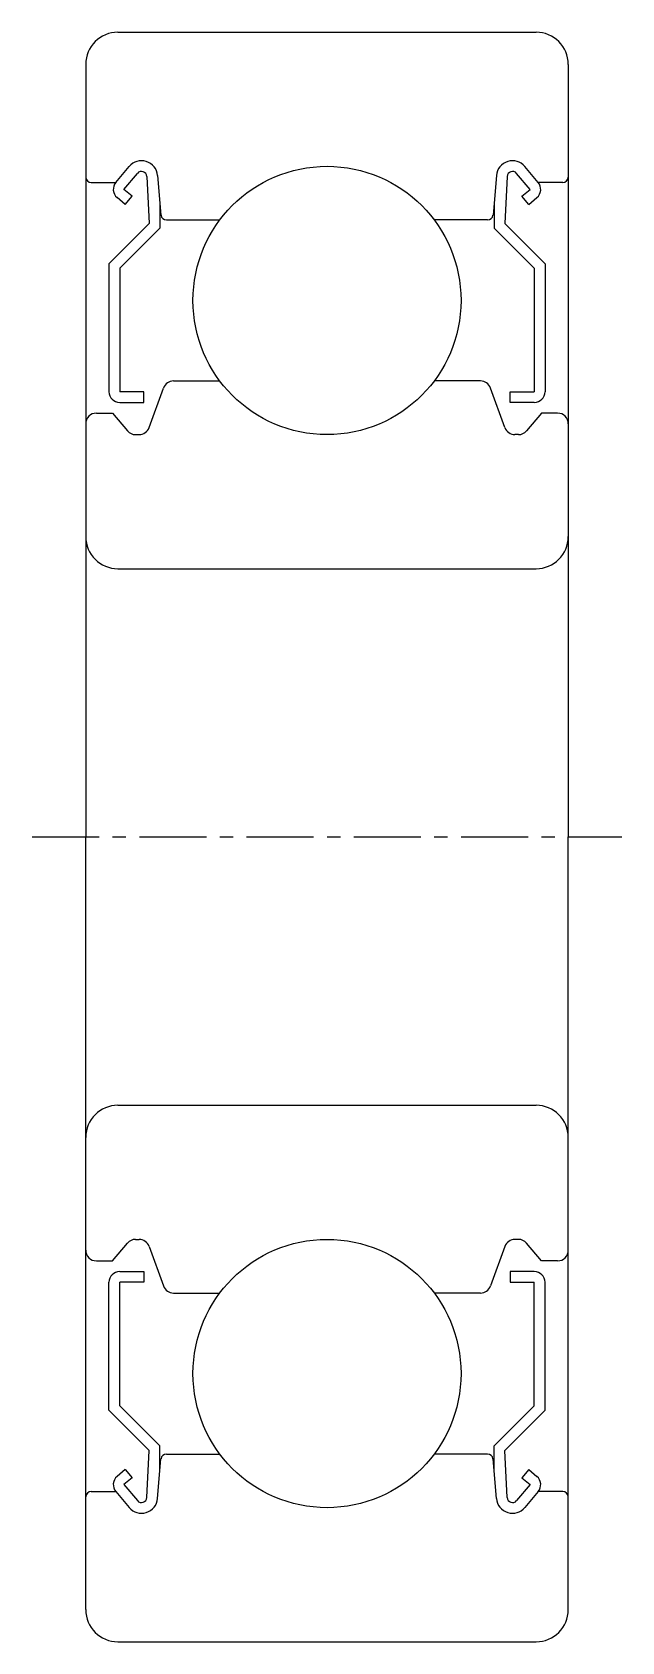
# Model space of a CAD drawing. Extents: x 5.3 to 75, y 5 to 65.
# Drawn here: x 64 to 75, y 35 to 65 of the extents above; entities outside this region: 2.
import ezdxf

# ---------------------------------------------------------------- set-up
doc = ezdxf.new("R2010")
doc.units = 0
doc.linetypes.add('CENTER', pattern=[2, 1.25, -0.25, 0.25, -0.25])
doc.layers.get('0').update_dxf_attribs({"linetype": 'CONTINUOUS'})
doc.layers.add('CENTER', color=1, linetype='CENTER')
doc.styles.get("Standard").update_dxf_attribs({"font": 'txt.shx', "bigfont": 'bigfont.shx'})

msp = doc.modelspace()

# ---------------------------------------------------------------- linework, layer by layer
at = {"color": 7, "linetype": 'CONTINUOUS'}
for p, q in [((65.6, 65), (73.4, 65)), ((65, 64.4), (65, 50)), ((74, 64.4), (74, 50)), ((65.56, 62.2), (65.81, 62.498)), ((73.44, 62.2), (73.19, 62.498)), ((65.1, 62.2), (65.56, 62.2)), ((65.713, 62.071), (65.963, 62.369)), ((66.14, 62.31), (66.183, 61.433)), ((66.338, 62.331), (66.403, 61.591)), ((72.662, 62.331), (72.597, 61.591)), ((72.86, 62.31), (72.817, 61.433)), ((73.287, 62.071), (73.037, 62.369)), ((73.9, 62.2), (73.44, 62.2)), ((65.738, 61.79), (65.585, 61.918)), ((65.866, 61.943), (65.713, 62.071)), ((65.738, 61.79), (65.866, 61.943)), ((66.383, 61.82), (66.383, 61.35)), ((72.617, 61.82), (72.617, 61.35)), ((73.134, 61.943), (73.287, 62.071)), ((73.262, 61.79), (73.134, 61.943)), ((73.262, 61.79), (73.415, 61.918)), ((66.183, 61.433), (65.433, 60.683)), ((66.383, 61.35), (65.633, 60.6)), ((66.503, 61.5), (67.5, 61.5)), ((72.497, 61.5), (71.5, 61.5)), ((72.617, 61.35), (73.367, 60.6)), ((72.817, 61.433), (73.567, 60.683)), ((65.433, 60.683), (65.433, 58.3)), ((65.633, 60.6), (65.633, 58.3)), ((73.367, 60.6), (73.367, 58.3)), ((73.567, 60.683), (73.567, 58.3)), ((66.638, 58.5), (67.5, 58.5)), ((72.362, 58.5), (71.5, 58.5)), ((66.083, 58.3), (65.633, 58.3)), ((66.083, 58.1), (66.083, 58.3)), ((66.182, 57.632), (66.45, 58.368)), ((72.818, 57.632), (72.55, 58.368)), ((72.917, 58.3), (73.367, 58.3)), ((72.917, 58.1), (72.917, 58.3)), ((65.633, 58.1), (66.083, 58.1)), ((73.367, 58.1), (72.917, 58.1)), ((65.2, 57.9), (65.5, 57.9)), ((65.5, 57.9), (65.776, 57.571)), ((73.5, 57.9), (73.224, 57.571)), ((73.8, 57.9), (73.5, 57.9)), ((65.929, 57.5), (65.994, 57.5)), ((73.071, 57.5), (73.006, 57.5)), ((65.6, 55), (73.4, 55)), ((65, 35.6), (65, 50)), ((74, 35.6), (74, 50)), ((65.6, 45), (73.4, 45)), ((65.5, 42.1), (65.776, 42.429)), ((65.929, 42.5), (65.994, 42.5)), ((66.182, 42.368), (66.45, 41.632)), ((72.818, 42.368), (72.55, 41.632)), ((73.071, 42.5), (73.006, 42.5)), ((73.5, 42.1), (73.224, 42.429)), ((65.2, 42.1), (65.5, 42.1)), ((73.8, 42.1), (73.5, 42.1)), ((65.633, 41.9), (66.083, 41.9)), ((66.083, 41.9), (66.083, 41.7)), ((72.917, 41.9), (72.917, 41.7)), ((73.367, 41.9), (72.917, 41.9)), ((65.433, 39.317), (65.433, 41.7)), ((66.083, 41.7), (65.633, 41.7)), ((65.633, 39.4), (65.633, 41.7)), ((66.638, 41.5), (67.5, 41.5)), ((72.362, 41.5), (71.5, 41.5)), ((72.917, 41.7), (73.367, 41.7)), ((73.367, 39.4), (73.367, 41.7)), ((73.567, 39.317), (73.567, 41.7)), ((66.183, 38.567), (65.433, 39.317)), ((66.383, 38.65), (65.633, 39.4)), ((72.617, 38.65), (73.367, 39.4)), ((72.817, 38.567), (73.567, 39.317)), ((66.14, 37.69), (66.183, 38.567)), ((66.338, 37.669), (66.403, 38.409)), ((66.383, 38.18), (66.383, 38.65)), ((66.503, 38.5), (67.5, 38.5)), ((72.497, 38.5), (71.5, 38.5)), ((72.662, 37.669), (72.597, 38.409)), ((72.617, 38.18), (72.617, 38.65)), ((72.86, 37.69), (72.817, 38.567)), ((65.738, 38.21), (65.585, 38.082)), ((65.738, 38.21), (65.866, 38.057)), ((73.262, 38.21), (73.134, 38.057)), ((73.262, 38.21), (73.415, 38.082)), ((65.1, 37.8), (65.56, 37.8)), ((65.866, 38.057), (65.713, 37.929)), ((65.713, 37.929), (65.963, 37.631)), ((73.287, 37.929), (73.037, 37.631)), ((73.134, 38.057), (73.287, 37.929)), ((73.9, 37.8), (73.44, 37.8)), ((65.56, 37.8), (65.81, 37.502)), ((73.44, 37.8), (73.19, 37.502)), ((65.6, 35), (73.4, 35))]:
    msp.add_line(p, q, dxfattribs=at)
for centre in [(69.5, 60), (69.5, 40)]:
    msp.add_circle(centre, 2.5, dxfattribs=at)
for centre, radius, start, end in [((65.6, 64.4), 0.6, 90, 180), ((73.4, 64.4), 0.6, 0, 90), ((66.039, 62.305), 0.3, 4.9968, 140.0029), ((66.04, 62.305), 0.1, 2.8198, 140.0022), ((72.961, 62.305), 0.3, 39.9971, 175.0032), ((72.96, 62.305), 0.1, 39.9978, 177.1802), ((65.1, 62.3), 0.1, 180, 270), ((65.713, 62.071), 0.2, 140.0029, 230.087), ((73.287, 62.071), 0.2, 309.913, 39.9971), ((73.9, 62.3), 0.1, 270, 0), ((66.503, 61.6), 0.1, 184.9968, 269.9995), ((72.497, 61.6), 0.1, 270.0005, 355.0032), ((66.638, 58.3), 0.2, 90, 159.9914), ((72.362, 58.3), 0.2, 20.0086, 90), ((65.633, 58.3), 0.2, 180, 270), ((73.367, 58.3), 0.2, 270, 0), ((65.2, 57.7), 0.2, 90, 180), ((65.994, 57.7), 0.2, 270, 339.9914), ((73.006, 57.7), 0.2, 200.0086, 270), ((73.8, 57.7), 0.2, 0, 90), ((65.929, 57.7), 0.2, 219.995, 270), ((73.071, 57.7), 0.2, 270, 320.005), ((65.6, 55.6), 0.6, 180, 270), ((73.4, 55.6), 0.6, 270, 0), ((65.6, 44.4), 0.6, 90, 180), ((73.4, 44.4), 0.6, 0, 90), ((65.2, 42.3), 0.2, 180, 270), ((65.929, 42.3), 0.2, 90, 140.005), ((65.994, 42.3), 0.2, 20.0086, 90), ((73.006, 42.3), 0.2, 90, 159.9914), ((73.071, 42.3), 0.2, 39.995, 90), ((73.8, 42.3), 0.2, 270, 0), ((65.633, 41.7), 0.2, 90, 180), ((73.367, 41.7), 0.2, 0, 90), ((66.638, 41.7), 0.2, 200.0086, 270), ((72.362, 41.7), 0.2, 270, 339.9914), ((66.503, 38.4), 0.1, 90.0005, 175.0032), ((72.497, 38.4), 0.1, 4.9968, 89.9995), ((65.1, 37.7), 0.1, 90, 180), ((65.713, 37.929), 0.2, 129.913, 219.9971), ((73.287, 37.929), 0.2, 320.0029, 50.087), ((73.9, 37.7), 0.1, 0, 90), ((66.039, 37.695), 0.3, 219.9971, 355.0032), ((66.04, 37.695), 0.1, 219.9978, 357.1802), ((72.961, 37.695), 0.3, 184.9968, 320.0029), ((72.96, 37.695), 0.1, 182.8198, 320.0022), ((65.6, 35.6), 0.6, 180, 270), ((73.4, 35.6), 0.6, 270, 0)]:
    msp.add_arc(centre, radius, start, end, dxfattribs=at)
at = {"layer": 'CENTER', "color": 1, "linetype": 'CENTER'}
msp.add_line((64, 50), (75, 50), dxfattribs=at)

# ---------------------------------------------------------------- texts
at = {"color": 7, "linetype": 'CONTINUOUS'}
for s, p in [('SUB6200ZZ', (5, 12.5)), ('UB6200ZZ', (5, 5))]:
    msp.add_text(s, height=2, dxfattribs=at).set_placement(p)

doc.saveas('drawing.dxf')
